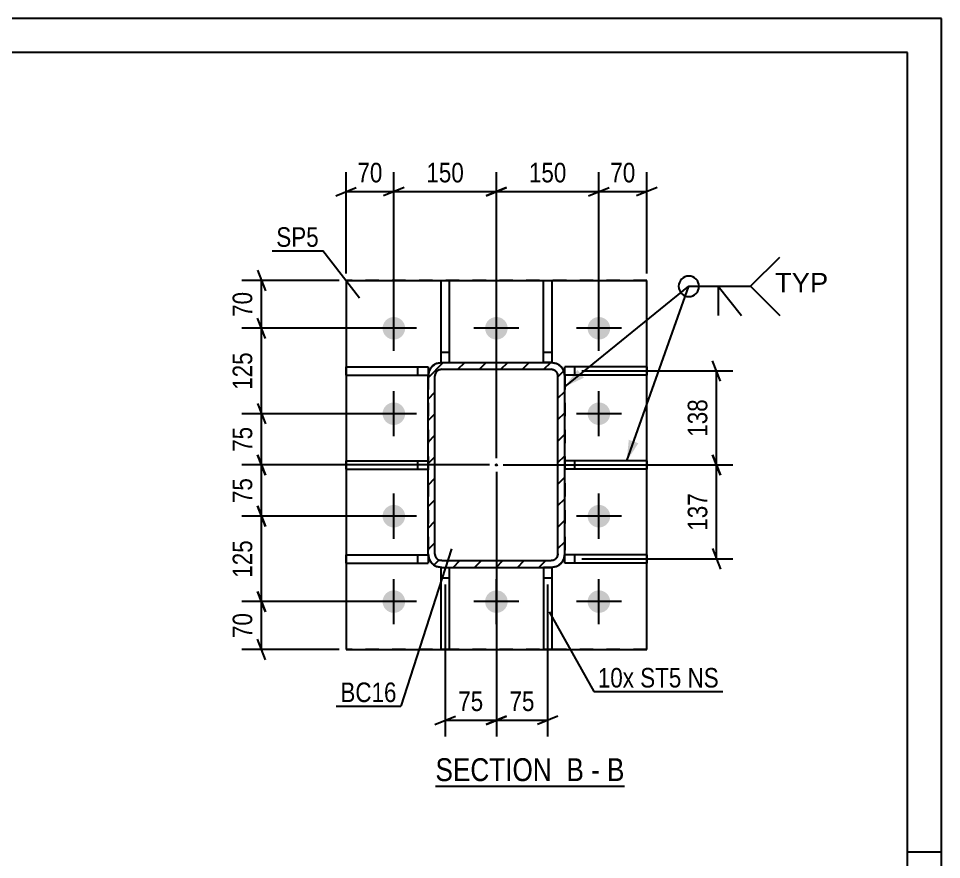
# Model space of a CAD drawing. Header units: millimetres. Extents: x -135 to 459, y -180 to 240.
# Drawn here: x 324.3 to 459.4, y 116.5 to 239.6 of the extents above; entities that cross this region are included whole.
import ezdxf

# ---------------------------------------------------------------- set-up
doc = ezdxf.new("R2010")
doc.units = ezdxf.units.MM
doc.linetypes.add('DXK_LINE_DOT2', pattern=[3.9198, 1.9599, -1.9599])
doc.linetypes.add('DXK_LINE_DOT3', pattern=[5.9187, 2.979, -0.9799, 0.9799, -0.9799])
doc.styles.add('Arial', font='ARIAL.TTF', dxfattribs={"height": 0.2})
doc.styles.add('Arial Narrow', font='ARIALN.TTF', dxfattribs={"height": 0.2})

# ---------------------------------------------------------------- blocks, each defined once
blk = doc.blocks.new('Unknown-284869733-1134')
at = {"color": 5, "linetype": 'Continuous'}
for p, q in [((459.38, 239.6), (-134.62, 239.6)), ((459.38, -180.4), (459.38, 239.6)), ((454.38, 234.6), (-129.62, 234.6)), ((454.38, -175.4), (454.38, 234.6)), ((459.38, 117.6), (454.38, 117.6))]:
    blk.add_line(p, q, dxfattribs=at)
blk = doc.blocks.new('Unknown-284869733-14 - 2256')
at = {"color": 6, "linetype": 'Continuous'}
blk.add_line((385.34, 127.25), (412.98, 127.25), dxfattribs=at)
at = {"color": 0, "linetype": 'Continuous'}
for points in [[(403.45, 128), (403.45, 131.5), (385.34, 131.5), (385.34, 128)], [(407.05, 128), (407.05, 131.5), (404.5, 131.5), (404.5, 128)], [(409.38, 128), (409.38, 131.5), (408.1, 131.5), (408.1, 128)], [(412.98, 128), (412.98, 131.5), (410.43, 131.5), (410.43, 128)]]:
    blk.add_wipeout(points, dxfattribs=at)
at = {"color": 7, "linetype": 'Continuous', "style": 'Arial Narrow'}
for s, p in [('SECTION ', (385.34, 128)), ('B', (404.5, 128)), ('B', (410.43, 128)), ('-', (408.1, 128))]:
    blk.add_text(s, height=3.34, dxfattribs=at).set_placement(p)
blk = doc.blocks.new('Part-284869733-2317 - 2256')
at = {"color": 2, "linetype": 'Continuous'}
for p, q in [((372.25, 159.91), (372.25, 161.11)), ((372.25, 161.11), (384.25, 161.11)), ((384.25, 161.11), (384.25, 159.91)), ((372.25, 159.91), (384.25, 159.91))]:
    blk.add_line(p, q, dxfattribs=at)
at = {"color": 7, "linetype": 'DXK_LINE_DOT2'}
blk.add_line((382.75, 159.91), (382.75, 161.11), dxfattribs=at)
blk = doc.blocks.new('Part-284869733-2316 - 2256')
at = {"color": 2, "linetype": 'Continuous'}
for p, q in [((372.25, 187.41), (372.25, 188.61)), ((372.25, 188.61), (384.25, 188.61)), ((384.25, 188.61), (384.25, 187.41)), ((372.25, 187.41), (384.25, 187.41))]:
    blk.add_line(p, q, dxfattribs=at)
at = {"color": 7, "linetype": 'DXK_LINE_DOT2'}
blk.add_line((382.75, 187.41), (382.75, 188.61), dxfattribs=at)
blk = doc.blocks.new('Part-284869733-2275 - 2256')
at = {"color": 2, "linetype": 'Continuous'}
for p, q in [((372.25, 201.26), (372.25, 147.26)), ((372.25, 201.26), (416.25, 201.26)), ((416.25, 147.26), (416.25, 201.26)), ((372.25, 147.26), (416.25, 147.26))]:
    blk.add_line(p, q, dxfattribs=at)
at = {"color": 7, "linetype": 'DXK_LINE_DOT2'}
for p, q in [((416.25, 201.26), (372.25, 201.26)), ((416.25, 147.26), (372.25, 147.26))]:
    blk.add_line(p, q, dxfattribs=at)
blk = doc.blocks.new('Part-284869733-2315 - 2256')
at = {"color": 2, "linetype": 'Continuous'}
for p, q in [((372.25, 173.66), (372.25, 174.86)), ((372.25, 174.86), (384.25, 174.86)), ((372.25, 173.66), (384.25, 173.66))]:
    blk.add_line(p, q, dxfattribs=at)
at = {"color": 7, "linetype": 'DXK_LINE_DOT2'}
for p, q in [((382.75, 173.66), (382.75, 174.86)), ((384.25, 174.86), (384.25, 173.66))]:
    blk.add_line(p, q, dxfattribs=at)
blk = doc.blocks.new('Part-284869733-2292 - 2256')
at = {"linetype": 'Continuous'}
h = blk.add_hatch(dxfattribs=at)
h.set_pattern_fill('', scale=0.7, style=0, pattern_type=0)
h.set_pattern_definition([(45, (404.0982, 188.022), (-1.57154, 1.57154), [])])
h.paths.add_polyline_path([(404.25, 187.26), (404.1, 188.02), (403.66, 188.67), (403.02, 189.1), (402.25, 189.26), (386.25, 189.26), (385.49, 189.1), (384.84, 188.67), (384.4, 188.02), (384.25, 187.26), (384.25, 161.26), (384.4, 160.49), (384.84, 159.84), (385.49, 159.41), (386.25, 159.26), (402.25, 159.26), (403.02, 159.41), (403.66, 159.84), (404.1, 160.49), (404.25, 161.26)])
h.paths.add_polyline_path([(403.17, 160.87), (402.96, 160.55), (402.63, 160.33), (402.25, 160.26), (386.25, 160.26), (385.87, 160.33), (385.54, 160.55), (385.33, 160.87), (385.25, 161.26), (385.25, 187.26), (385.33, 187.64), (385.54, 187.96), (385.87, 188.18), (386.25, 188.26), (402.25, 188.26), (402.63, 188.18), (402.96, 187.96), (403.17, 187.64), (403.25, 187.26), (403.25, 161.26)])
blk.add_hatch(color=246, dxfattribs=at).paths.add_polyline_path([(394.25, 174.16, -1), (394.25, 174.36, -1)])
at = {"color": 7, "linetype": 'DXK_LINE_DOT2'}
for p, q in [((385.49, 189.1), (386.25, 189.26)), ((386.25, 189.26), (402.25, 189.26)), ((402.25, 189.26), (403.02, 189.1)), ((384.25, 187.26), (384.4, 188.02)), ((386.25, 188.26), (385.87, 188.18)), ((386.25, 188.26), (402.25, 188.26)), ((402.63, 188.18), (402.25, 188.26)), ((404.1, 188.02), (404.25, 187.26)), ((384.25, 187.26), (384.25, 161.26)), ((385.33, 187.64), (385.25, 187.26)), ((385.25, 161.26), (385.25, 187.26)), ((403.25, 187.26), (403.17, 187.64)), ((403.25, 161.26), (403.25, 187.26)), ((404.25, 187.26), (404.25, 161.26)), ((384.4, 160.49), (384.25, 161.26)), ((385.25, 161.26), (385.33, 160.87)), ((403.17, 160.87), (403.25, 161.26)), ((404.25, 161.26), (404.1, 160.49)), ((386.25, 159.26), (385.49, 159.41)), ((385.87, 160.33), (386.25, 160.26)), ((386.25, 160.26), (402.25, 160.26)), ((402.25, 160.26), (402.63, 160.33)), ((403.02, 159.41), (402.25, 159.26)), ((386.25, 159.26), (402.25, 159.26))]:
    blk.add_line(p, q, dxfattribs=at)
at = {"color": 2, "linetype": 'Continuous'}
for p, q in [((386.25, 189.26), (385.49, 189.1)), ((386.25, 189.26), (402.25, 189.26)), ((403.02, 189.1), (402.25, 189.26)), ((384.4, 188.02), (384.25, 187.26)), ((385.87, 188.18), (386.25, 188.26)), ((386.25, 188.26), (402.25, 188.26)), ((402.25, 188.26), (402.63, 188.18)), ((404.25, 187.26), (404.1, 188.02)), ((384.25, 161.26), (384.25, 187.26)), ((385.25, 187.26), (385.33, 187.64)), ((385.25, 161.26), (385.25, 187.26)), ((403.17, 187.64), (403.25, 187.26)), ((403.25, 161.26), (403.25, 187.26)), ((404.25, 161.26), (404.25, 187.26)), ((384.25, 161.26), (384.4, 160.49)), ((385.33, 160.87), (385.25, 161.26)), ((403.25, 161.26), (403.17, 160.87)), ((404.1, 160.49), (404.25, 161.26)), ((385.49, 159.41), (386.25, 159.26)), ((386.25, 160.26), (385.87, 160.33)), ((386.25, 160.26), (402.25, 160.26)), ((402.63, 160.33), (402.25, 160.26)), ((402.25, 159.26), (403.02, 159.41)), ((386.25, 159.26), (402.25, 159.26))]:
    blk.add_line(p, q, dxfattribs=at)
at = {"color": 7, "linetype": 'DXK_LINE_DOT3'}
blk.add_line((394.25, 174.26), (394.25, 174.26), dxfattribs=at)
at = {"color": 246, "linetype": 'DXK_LINE_DOT2'}
blk.add_line((394.25, 174.26), (394.25, 174.26), dxfattribs=at)
at = {"color": 246, "linetype": 'Continuous'}
blk.add_circle((394.25, 174.26), 0.1, dxfattribs=at)
at = {"color": 7, "linetype": 'DXK_LINE_DOT2'}
for centre, radius, start, end in [((386.25, 187.26), 2, 112.5, 157.5), ((402.25, 187.26), 2, 22.5, 67.5), ((386.25, 187.26), 1, 112.5, 157.5), ((402.25, 187.26), 1, 22.5, 67.5), ((386.25, 161.26), 1, 202.5, 247.5), ((402.25, 161.26), 1, 292.5, 337.5), ((386.25, 161.26), 2, 202.5, 247.5), ((402.25, 161.26), 2, 292.5, 337.5)]:
    blk.add_arc(centre, radius, start, end, dxfattribs=at)
at = {"color": 2, "linetype": 'Continuous'}
for centre, radius, start, end in [((386.25, 187.26), 2, 112.5, 157.5), ((402.25, 187.26), 2, 22.5, 67.5), ((386.25, 187.26), 1, 112.5, 157.5), ((402.25, 187.26), 1, 22.5, 67.5), ((386.25, 161.26), 1, 202.5, 247.5), ((402.25, 161.26), 1, 292.5, 337.5), ((386.25, 161.26), 2, 202.5, 247.5), ((402.25, 161.26), 2, 292.5, 337.5)]:
    blk.add_arc(centre, radius, start, end, dxfattribs=at)
blk = doc.blocks.new('Part-284869733-2318 - 2256')
at = {"color": 2, "linetype": 'Continuous'}
for p, q in [((416.25, 174.86), (404.25, 174.86)), ((416.25, 174.86), (416.25, 173.66)), ((416.25, 173.66), (404.25, 173.66))]:
    blk.add_line(p, q, dxfattribs=at)
at = {"color": 7, "linetype": 'DXK_LINE_DOT2'}
for p, q in [((404.25, 174.86), (404.25, 173.66)), ((405.75, 173.66), (405.75, 174.86))]:
    blk.add_line(p, q, dxfattribs=at)
blk = doc.blocks.new('Part-284869733-2319 - 2256')
at = {"color": 2, "linetype": 'Continuous'}
for p, q in [((416.25, 188.61), (404.25, 188.61)), ((404.25, 187.41), (404.25, 188.61)), ((416.25, 188.61), (416.25, 187.41)), ((416.25, 187.41), (404.25, 187.41))]:
    blk.add_line(p, q, dxfattribs=at)
at = {"color": 7, "linetype": 'DXK_LINE_DOT2'}
blk.add_line((405.75, 187.41), (405.75, 188.61), dxfattribs=at)
blk = doc.blocks.new('Part-284869733-2320 - 2256')
at = {"color": 2, "linetype": 'Continuous'}
for p, q in [((416.25, 161.11), (404.25, 161.11)), ((404.25, 159.91), (404.25, 161.11)), ((416.25, 161.11), (416.25, 159.91)), ((416.25, 159.91), (404.25, 159.91))]:
    blk.add_line(p, q, dxfattribs=at)
at = {"color": 7, "linetype": 'DXK_LINE_DOT2'}
blk.add_line((405.75, 159.91), (405.75, 161.11), dxfattribs=at)
blk = doc.blocks.new('Part-284869733-2321 - 2256')
at = {"color": 2, "linetype": 'Continuous'}
for p, q in [((401.15, 159.26), (401.15, 147.26)), ((402.25, 159.26), (402.35, 159.26)), ((402.35, 159.26), (402.35, 147.26)), ((402.35, 147.26), (401.15, 147.26))]:
    blk.add_line(p, q, dxfattribs=at)
at = {"color": 7, "linetype": 'DXK_LINE_DOT2'}
for p, q in [((402.35, 159.26), (401.15, 159.26)), ((401.15, 157.76), (402.35, 157.76))]:
    blk.add_line(p, q, dxfattribs=at)
blk = doc.blocks.new('Part-284869733-2322 - 2256')
at = {"color": 2, "linetype": 'Continuous'}
for p, q in [((386.15, 147.26), (386.15, 159.26)), ((386.15, 159.26), (386.25, 159.26)), ((387.35, 159.26), (387.35, 147.26)), ((387.35, 147.26), (386.15, 147.26))]:
    blk.add_line(p, q, dxfattribs=at)
at = {"color": 7, "linetype": 'DXK_LINE_DOT2'}
for p, q in [((386.15, 159.26), (387.35, 159.26)), ((386.15, 157.76), (387.35, 157.76))]:
    blk.add_line(p, q, dxfattribs=at)
blk = doc.blocks.new('Part-284869733-2323 - 2256')
at = {"color": 2, "linetype": 'Continuous'}
for p, q in [((401.15, 189.26), (401.15, 201.26)), ((401.15, 201.26), (402.35, 201.26)), ((402.35, 201.26), (402.35, 189.26)), ((402.35, 189.26), (402.25, 189.26))]:
    blk.add_line(p, q, dxfattribs=at)
at = {"color": 7, "linetype": 'DXK_LINE_DOT2'}
for p, q in [((401.15, 190.76), (402.35, 190.76)), ((402.25, 189.26), (401.15, 189.26))]:
    blk.add_line(p, q, dxfattribs=at)
blk = doc.blocks.new('Part-284869733-2324 - 2256')
at = {"color": 2, "linetype": 'Continuous'}
for p, q in [((386.15, 189.26), (386.15, 201.26)), ((386.15, 201.26), (387.35, 201.26)), ((387.35, 201.26), (387.35, 189.26)), ((386.15, 189.26), (386.25, 189.26))]:
    blk.add_line(p, q, dxfattribs=at)
at = {"color": 7, "linetype": 'DXK_LINE_DOT2'}
for p, q in [((386.15, 190.76), (387.35, 190.76)), ((386.25, 189.26), (387.35, 189.26))]:
    blk.add_line(p, q, dxfattribs=at)
blk = doc.blocks.new('Bolt-284869733-2326 - 2256')
at = {"linetype": 'Continuous'}
for points in [[(377.6, 194.26, -1), (380.9, 194.26, -1)], [(392.6, 194.26, -1), (395.9, 194.26, -1)], [(407.6, 194.26, -1), (410.9, 194.26, -1)], [(377.6, 181.76, -1), (380.9, 181.76, -1)], [(407.6, 181.76, -1), (410.9, 181.76, -1)], [(377.6, 166.76, -1), (380.9, 166.76, -1)], [(407.6, 166.76, -1), (410.9, 166.76, -1)], [(377.6, 154.26, -1), (380.9, 154.26, -1)], [(392.6, 154.26, -1), (395.9, 154.26, -1)], [(407.6, 154.26, -1), (410.9, 154.26, -1)]]:
    blk.add_hatch(color=1, dxfattribs=at).paths.add_polyline_path(points)
at = {"color": 1, "linetype": 'Continuous'}
for p, q in [((379.25, 190.96), (379.25, 197.56)), ((394.25, 190.96), (394.25, 197.56)), ((409.25, 190.96), (409.25, 197.56)), ((382.55, 194.26), (375.95, 194.26)), ((397.55, 194.26), (390.95, 194.26)), ((412.55, 194.26), (405.95, 194.26)), ((379.25, 178.46), (379.25, 185.06)), ((409.25, 178.46), (409.25, 185.06)), ((382.55, 181.76), (375.95, 181.76)), ((412.55, 181.76), (405.95, 181.76)), ((379.25, 163.46), (379.25, 170.06)), ((409.25, 163.46), (409.25, 170.06)), ((382.55, 166.76), (375.95, 166.76)), ((412.55, 166.76), (405.95, 166.76)), ((379.25, 150.96), (379.25, 157.56)), ((394.25, 150.96), (394.25, 157.56)), ((409.25, 150.96), (409.25, 157.56)), ((382.55, 154.26), (375.95, 154.26)), ((397.55, 154.26), (390.95, 154.26)), ((412.55, 154.26), (405.95, 154.26))]:
    blk.add_line(p, q, dxfattribs=at)
blk = doc.blocks.new('StraightDimension-284869733-7967 - 2256')
at = {"color": 7, "linetype": 'Continuous'}
for p, q in [((394.25, 175.26), (394.25, 217.11)), ((409.25, 195.26), (409.25, 217.11)), ((395.75, 214.86), (392.75, 213.66)), ((407.75, 213.66), (410.75, 214.86)), ((394.25, 214.26), (409.25, 214.26))]:
    blk.add_line(p, q, dxfattribs=at)
at = {"color": 0}
blk.add_wipeout([(405.09, 215.01), (405.09, 219.21), (398.41, 219.21), (398.41, 215.01)], dxfattribs=at)
at = {"color": 3, "style": 'Arial Narrow'}
blk.add_text('150', height=2.863, dxfattribs=at).set_placement((399.01, 215.61))
blk = doc.blocks.new('StraightDimension-284869733-9828 - 2256')
at = {"color": 7, "linetype": 'Continuous'}
for p, q in [((359.28, 183.26), (360.48, 180.26)), ((378.25, 181.76), (357.03, 181.76)), ((359.88, 174.26), (359.88, 181.76)), ((360.48, 172.76), (359.28, 175.76)), ((393.25, 174.26), (357.03, 174.26))]:
    blk.add_line(p, q, dxfattribs=at)
at = {"color": 0}
blk.add_wipeout([(359.13, 180.43), (354.93, 180.43), (354.93, 175.58), (359.13, 175.58)], dxfattribs=at)
at = {"color": 3, "style": 'Arial Narrow'}
blk.add_text('75', height=2.863, rotation=90.0002, dxfattribs=at).set_placement((358.53, 176.18))
blk = doc.blocks.new('StraightDimension-284869733-7968 - 2256')
at = {"color": 7, "linetype": 'Continuous'}
for p, q in [((379.25, 195.26), (379.25, 217.11)), ((394.25, 175.26), (394.25, 217.11)), ((380.75, 214.86), (377.75, 213.66)), ((392.75, 213.66), (395.75, 214.86)), ((379.25, 214.26), (394.25, 214.26))]:
    blk.add_line(p, q, dxfattribs=at)
at = {"color": 0}
blk.add_wipeout([(390.09, 215.01), (390.09, 219.21), (383.41, 219.21), (383.41, 215.01)], dxfattribs=at)
at = {"color": 3, "style": 'Arial Narrow'}
blk.add_text('150', height=2.863, dxfattribs=at).set_placement((384.01, 215.61))
blk = doc.blocks.new('StraightDimension-284869733-8079 - 2256')
at = {"color": 7, "linetype": 'Continuous'}
for p, q in [((427.06, 186.51), (425.86, 189.51)), ((406.75, 188.01), (428.86, 188.01)), ((426.46, 174.26), (426.46, 188.01)), ((425.86, 175.76), (427.06, 172.76)), ((395.25, 174.26), (428.86, 174.26))]:
    blk.add_line(p, q, dxfattribs=at)
at = {"color": 0}
blk.add_wipeout([(425.71, 184.47), (421.51, 184.47), (421.51, 177.79), (425.71, 177.79)], dxfattribs=at)
at = {"color": 3, "style": 'Arial Narrow'}
blk.add_text('138', height=2.863, rotation=90.0002, dxfattribs=at).set_placement((425.11, 178.39))
blk = doc.blocks.new('StraightDimension-284869733-7966 - 2256')
at = {"color": 7, "linetype": 'Continuous'}
for p, q in [((409.25, 195.26), (409.25, 217.11)), ((416.25, 202.26), (416.25, 217.11)), ((407.75, 213.66), (410.75, 214.86)), ((417.75, 214.86), (414.75, 213.66)), ((409.25, 214.26), (416.25, 214.26))]:
    blk.add_line(p, q, dxfattribs=at)
at = {"color": 0}
blk.add_wipeout([(415.18, 215.01), (415.18, 219.21), (410.32, 219.21), (410.32, 215.01)], dxfattribs=at)
at = {"color": 3, "style": 'Arial Narrow'}
blk.add_text('70', height=2.863, dxfattribs=at).set_placement((410.92, 215.61))
blk = doc.blocks.new('StraightDimension-284869733-7969 - 2256')
at = {"color": 7, "linetype": 'Continuous'}
for p, q in [((372.25, 202.26), (372.25, 217.11)), ((379.25, 195.26), (379.25, 217.11)), ((370.75, 213.66), (373.75, 214.86)), ((380.75, 214.86), (377.75, 213.66)), ((372.25, 214.26), (379.25, 214.26))]:
    blk.add_line(p, q, dxfattribs=at)
at = {"color": 0}
blk.add_wipeout([(378.18, 215.01), (378.18, 219.21), (373.32, 219.21), (373.32, 215.01)], dxfattribs=at)
at = {"color": 3, "style": 'Arial Narrow'}
blk.add_text('70', height=2.863, dxfattribs=at).set_placement((373.92, 215.61))
blk = doc.blocks.new('StraightDimension-284869733-9831 - 2256')
at = {"color": 7, "linetype": 'Continuous'}
for p, q in [((359.28, 155.76), (360.48, 152.76)), ((378.25, 154.26), (357.03, 154.26)), ((359.88, 147.26), (359.88, 154.26)), ((360.48, 145.76), (359.28, 148.76)), ((371.25, 147.26), (357.03, 147.26))]:
    blk.add_line(p, q, dxfattribs=at)
at = {"color": 0}
blk.add_wipeout([(359.13, 153.18), (354.93, 153.18), (354.93, 148.33), (359.13, 148.33)], dxfattribs=at)
at = {"color": 3, "style": 'Arial Narrow'}
blk.add_text('70', height=2.863, rotation=90.0002, dxfattribs=at).set_placement((358.53, 148.93))
blk = doc.blocks.new('StraightDimension-284869733-8064 - 2256')
at = {"color": 7, "linetype": 'Continuous'}
for p, q in [((394.25, 173.26), (394.25, 134.5)), ((401.75, 156.76), (401.75, 134.5)), ((392.75, 136.3), (395.75, 137.5)), ((394.25, 136.9), (401.75, 136.9)), ((403.25, 137.5), (400.25, 136.3))]:
    blk.add_line(p, q, dxfattribs=at)
at = {"color": 0}
blk.add_wipeout([(400.43, 137.65), (400.43, 141.85), (395.57, 141.85), (395.57, 137.65)], dxfattribs=at)
at = {"color": 3, "style": 'Arial Narrow'}
blk.add_text('75', height=2.863, dxfattribs=at).set_placement((396.17, 138.25))
blk = doc.blocks.new('StraightDimension-284869733-8065 - 2256')
at = {"color": 7, "linetype": 'Continuous'}
for p, q in [((394.25, 173.26), (394.25, 134.5)), ((386.75, 156.76), (386.75, 134.5)), ((385.25, 136.3), (388.25, 137.5)), ((386.75, 136.9), (394.25, 136.9)), ((395.75, 137.5), (392.75, 136.3))]:
    blk.add_line(p, q, dxfattribs=at)
at = {"color": 0}
blk.add_wipeout([(392.93, 137.65), (392.93, 141.85), (388.07, 141.85), (388.07, 137.65)], dxfattribs=at)
at = {"color": 3, "style": 'Arial Narrow'}
blk.add_text('75', height=2.863, dxfattribs=at).set_placement((388.67, 138.25))
blk = doc.blocks.new('StraightDimension-284869733-8080 - 2256')
at = {"color": 7, "linetype": 'Continuous'}
for p, q in [((427.06, 172.76), (425.86, 175.76)), ((395.25, 174.26), (428.86, 174.26)), ((426.46, 160.51), (426.46, 174.26)), ((425.86, 162.01), (427.06, 159.01)), ((406.75, 160.51), (428.86, 160.51))]:
    blk.add_line(p, q, dxfattribs=at)
at = {"color": 0}
blk.add_wipeout([(425.71, 170.72), (421.51, 170.72), (421.51, 164.04), (425.71, 164.04)], dxfattribs=at)
at = {"color": 3, "style": 'Arial Narrow'}
blk.add_text('137', height=2.863, rotation=90.0002, dxfattribs=at).set_placement((425.11, 164.64))
blk = doc.blocks.new('StraightDimension-284869733-9826 - 2256')
at = {"color": 7, "linetype": 'Continuous'}
for p, q in [((359.28, 202.76), (360.48, 199.76)), ((371.25, 201.26), (357.03, 201.26)), ((359.88, 194.26), (359.88, 201.26)), ((360.48, 192.76), (359.28, 195.76)), ((378.25, 194.26), (357.03, 194.26))]:
    blk.add_line(p, q, dxfattribs=at)
at = {"color": 0}
blk.add_wipeout([(359.13, 200.18), (354.93, 200.18), (354.93, 195.33), (359.13, 195.33)], dxfattribs=at)
at = {"color": 3, "style": 'Arial Narrow'}
blk.add_text('70', height=2.863, rotation=90.0002, dxfattribs=at).set_placement((358.53, 195.93))
blk = doc.blocks.new('StraightDimension-284869733-9827 - 2256')
at = {"color": 7, "linetype": 'Continuous'}
for p, q in [((360.48, 192.76), (359.28, 195.76)), ((378.25, 194.26), (357.03, 194.26)), ((359.88, 181.76), (359.88, 194.26)), ((359.28, 183.26), (360.48, 180.26)), ((378.25, 181.76), (357.03, 181.76))]:
    blk.add_line(p, q, dxfattribs=at)
at = {"color": 0}
blk.add_wipeout([(359.13, 191.35), (354.93, 191.35), (354.93, 184.66), (359.13, 184.66)], dxfattribs=at)
at = {"color": 3, "style": 'Arial Narrow'}
blk.add_text('125', height=2.863, rotation=90.0002, dxfattribs=at).set_placement((358.53, 185.26))
blk = doc.blocks.new('StraightDimension-284869733-9829 - 2256')
at = {"color": 7, "linetype": 'Continuous'}
for p, q in [((359.28, 175.76), (360.48, 172.76)), ((393.25, 174.26), (357.03, 174.26)), ((359.88, 166.76), (359.88, 174.26)), ((360.48, 165.26), (359.28, 168.26)), ((378.25, 166.76), (357.03, 166.76))]:
    blk.add_line(p, q, dxfattribs=at)
at = {"color": 0}
blk.add_wipeout([(359.13, 172.93), (354.93, 172.93), (354.93, 168.08), (359.13, 168.08)], dxfattribs=at)
at = {"color": 3, "style": 'Arial Narrow'}
blk.add_text('75', height=2.863, rotation=90.0002, dxfattribs=at).set_placement((358.53, 168.68))
blk = doc.blocks.new('StraightDimension-284869733-9830 - 2256')
at = {"color": 7, "linetype": 'Continuous'}
for p, q in [((359.28, 168.26), (360.48, 165.26)), ((378.25, 166.76), (357.03, 166.76)), ((359.88, 154.26), (359.88, 166.76)), ((360.48, 152.76), (359.28, 155.76)), ((378.25, 154.26), (357.03, 154.26))]:
    blk.add_line(p, q, dxfattribs=at)
at = {"color": 0}
blk.add_wipeout([(359.13, 163.85), (354.93, 163.85), (354.93, 157.16), (359.13, 157.16)], dxfattribs=at)
at = {"color": 3, "style": 'Arial Narrow'}
blk.add_text('125', height=2.863, rotation=90.0002, dxfattribs=at).set_placement((358.53, 157.76))
blk = doc.blocks.new('MarkSet-284869733-8200 - 2256')
at = {"color": 0}
for points in [[(414.39, 141.69), (414.39, 144.69), (409.09, 144.69), (409.09, 141.69)], [(421.32, 141.69), (421.32, 144.69), (415.29, 144.69), (415.29, 141.69)], [(426.78, 141.69), (426.78, 144.69), (422.22, 144.69), (422.22, 141.69)]]:
    blk.add_wipeout(points, dxfattribs=at)
for points in [[(414.39, 141.69), (414.39, 144.69), (409.09, 144.69), (409.09, 141.69)], [(421.32, 141.69), (421.32, 144.69), (415.29, 144.69), (415.29, 141.69)], [(426.78, 141.69), (426.78, 144.69), (422.22, 144.69), (422.22, 141.69)]]:
    blk.add_wipeout(points, dxfattribs=at)
at = {"color": 30, "linetype": 'Continuous'}
for p, q in [((401.97, 152.77), (408.49, 141.09)), ((408.49, 141.09), (427.38, 141.09))]:
    blk.add_line(p, q, dxfattribs=at)
at = {"color": 3, "style": 'Arial Narrow'}
for s, p in [('10x', (409.09, 141.69)), ('ST5', (415.29, 141.69)), ('NS', (422.22, 141.69))]:
    blk.add_text(s, height=2.863, dxfattribs=at).set_placement(p)
blk = doc.blocks.new('Mark-284869733-8093 - 2256')
at = {"color": 0}
blk.add_wipeout([(379.65, 139.56), (379.65, 142.56), (371.43, 142.56), (371.43, 139.56)], dxfattribs=at)
blk.add_wipeout([(379.65, 139.56), (379.65, 142.56), (371.43, 142.56), (371.43, 139.56)], dxfattribs=at)
at = {"color": 30, "linetype": 'Continuous'}
for p in [(387.66, 162), (370.83, 138.96)]:
    blk.add_line(p, (380.25, 138.96), dxfattribs=at)
at = {"color": 3, "style": 'Arial Narrow'}
blk.add_text('BC16', height=2.863, dxfattribs=at).set_placement((371.43, 139.56))
blk = doc.blocks.new('Mark-284869733-8227 - 2256')
at = {"color": 0}
blk.add_wipeout([(368.26, 206.18), (368.26, 209.18), (362.05, 209.18), (362.05, 206.18)], dxfattribs=at)
blk.add_wipeout([(368.26, 206.18), (368.26, 209.18), (362.05, 209.18), (362.05, 206.18)], dxfattribs=at)
at = {"color": 30, "linetype": 'Continuous'}
for p in [(361.45, 205.58), (374.23, 198.66)]:
    blk.add_line(p, (368.86, 205.58), dxfattribs=at)
at = {"color": 3, "style": 'Arial Narrow'}
blk.add_text('SP5', height=2.863, dxfattribs=at).set_placement((362.05, 206.18))
blk = doc.blocks.new('WeldMark-284869733-8254 - 2256')
at = {"linetype": 'Continuous'}
for points in [[(407.05, 187.01), (404.25, 185.71), (406.11, 188.18)], [(415.03, 177.43), (413.32, 174.86), (413.62, 177.94)], [(415.03, 177.43), (413.32, 174.86), (413.62, 177.94)]]:
    blk.add_hatch(color=30, dxfattribs=at).paths.add_polyline_path(points)
at = {"color": 30, "linetype": 'Continuous'}
for p, q in [((404.25, 185.71), (422.41, 200.4)), ((413.32, 174.86), (422.41, 200.4)), ((413.32, 174.86), (422.41, 200.4)), ((422.41, 200.4), (431.41, 200.4))]:
    blk.add_line(p, q, dxfattribs=at)
at = {"color": 3, "linetype": 'Continuous'}
for q in [(430.13, 196.11), (426.7, 196.11)]:
    blk.add_line((426.7, 200.4), q, dxfattribs=at)
for start, end in [(90, 270), (270, 90)]:
    blk.add_arc((422.41, 200.4), 1.5, start, end, dxfattribs=at)
at = {"color": 0, "linetype": 'Continuous'}
blk.add_wipeout([(442.79, 199.5), (442.79, 202.5), (435.01, 202.5), (435.01, 199.5)], dxfattribs=at)
blk.add_wipeout([(442.79, 199.5), (442.79, 202.5), (435.01, 202.5), (435.01, 199.5)], dxfattribs=at)
at = {"color": 3, "linetype": 'Continuous'}
for q in [(435.7, 204.68), (435.7, 196.11)]:
    blk.add_line((431.41, 200.4), q, dxfattribs=at)
at = {"color": 3, "linetype": 'Continuous', "style": 'Arial'}
blk.add_text('TYP', height=2.865, dxfattribs=at).set_placement((435.01, 199.5))

msp = doc.modelspace()

# ---------------------------------------------------------------- block references
for name in ['Unknown-284869733-1134', 'Part-284869733-2275 - 2256', 'Part-284869733-2324 - 2256', 'Part-284869733-2323 - 2256', 'Bolt-284869733-2326 - 2256', 'Part-284869733-2292 - 2256', 'Part-284869733-2316 - 2256', 'Part-284869733-2319 - 2256', 'Part-284869733-2315 - 2256', 'Part-284869733-2318 - 2256', 'Part-284869733-2317 - 2256', 'Part-284869733-2320 - 2256', 'Part-284869733-2322 - 2256', 'Part-284869733-2321 - 2256']:
    msp.add_blockref(name, (0, 0))

# ---------------------------------------------------------------- next in the draw order: block references
for name in ['StraightDimension-284869733-7967 - 2256', 'StraightDimension-284869733-9831 - 2256', 'Unknown-284869733-14 - 2256']:
    msp.add_blockref(name, (0, 0))

# ---------------------------------------------------------------- next in the draw order: block references
for name in ['StraightDimension-284869733-7966 - 2256', 'StraightDimension-284869733-9828 - 2256']:
    msp.add_blockref(name, (0, 0))

# ---------------------------------------------------------------- next in the draw order: block references
msp.add_blockref('StraightDimension-284869733-7968 - 2256', (0, 0))

# ---------------------------------------------------------------- next in the draw order: block references
for name in ['StraightDimension-284869733-7969 - 2256', 'StraightDimension-284869733-8079 - 2256']:
    msp.add_blockref(name, (0, 0))

# ---------------------------------------------------------------- next in the draw order: block references
for name in ['StraightDimension-284869733-9826 - 2256', 'StraightDimension-284869733-8064 - 2256']:
    msp.add_blockref(name, (0, 0))

# ---------------------------------------------------------------- next in the draw order: block references
for name in ['Mark-284869733-8227 - 2256', 'StraightDimension-284869733-9827 - 2256', 'StraightDimension-284869733-8065 - 2256', 'MarkSet-284869733-8200 - 2256']:
    msp.add_blockref(name, (0, 0))

# ---------------------------------------------------------------- next in the draw order: block references
for name in ['StraightDimension-284869733-9829 - 2256', 'StraightDimension-284869733-8080 - 2256']:
    msp.add_blockref(name, (0, 0))

# ---------------------------------------------------------------- next in the draw order: block references
for name in ['WeldMark-284869733-8254 - 2256', 'StraightDimension-284869733-9830 - 2256']:
    msp.add_blockref(name, (0, 0))

# ---------------------------------------------------------------- next in the draw order: block references
msp.add_blockref('Mark-284869733-8093 - 2256', (0, 0))

doc.saveas('drawing.dxf')
